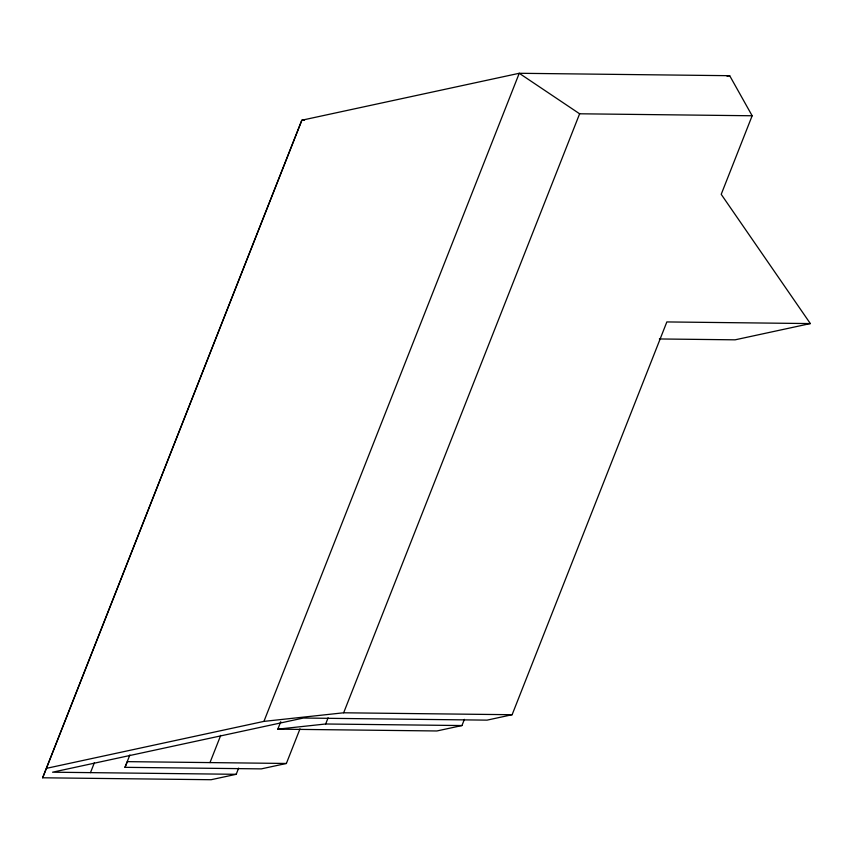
<?xml version="1.0" encoding="UTF-8"?>
<svg xmlns="http://www.w3.org/2000/svg" width="853" height="853" viewBox="0 0 853 853"><rect width="100%" height="100%" fill="white"/><g stroke="black" fill="none" stroke-linecap="round" stroke-linejoin="round"><path stroke-width="1.28" d="M238.637 768.105L236.206 774.3L211.117 779.717L42.65 777.787L301.845 120.22L519.242 73.283L729.688 75.693L752.154 115.763L721.211 194.324L810.35 323.575L735.094 339.825L659.369 338.961M42.65 777.787L301.845 120.22L304.51 120.252M90.482 772.637L94.384 762.731M300 728.857L286.373 763.467L261.285 768.884L124.996 767.327L129.869 754.937M209.987 762.593L220.724 735.35M46.531 768.329L263.929 721.382L519.242 73.283L579.624 113.79L752.154 115.763M464.395 719.356L461.953 725.551L436.875 730.968L277.822 729.144L280.754 721.713M277.822 729.144L325.665 723.994L328.106 717.799M263.929 721.382L343.652 712.788L579.624 113.79M236.206 774.3L52.566 772.2L303.401 718.034L487.042 720.135L512.12 714.718L666.854 321.933L810.35 323.575M124.996 767.327L127.321 761.644L286.373 763.467M727.087 76.258L729.688 75.693M343.652 712.788L512.12 714.718M325.665 723.994L461.953 725.551"/></g></svg>
